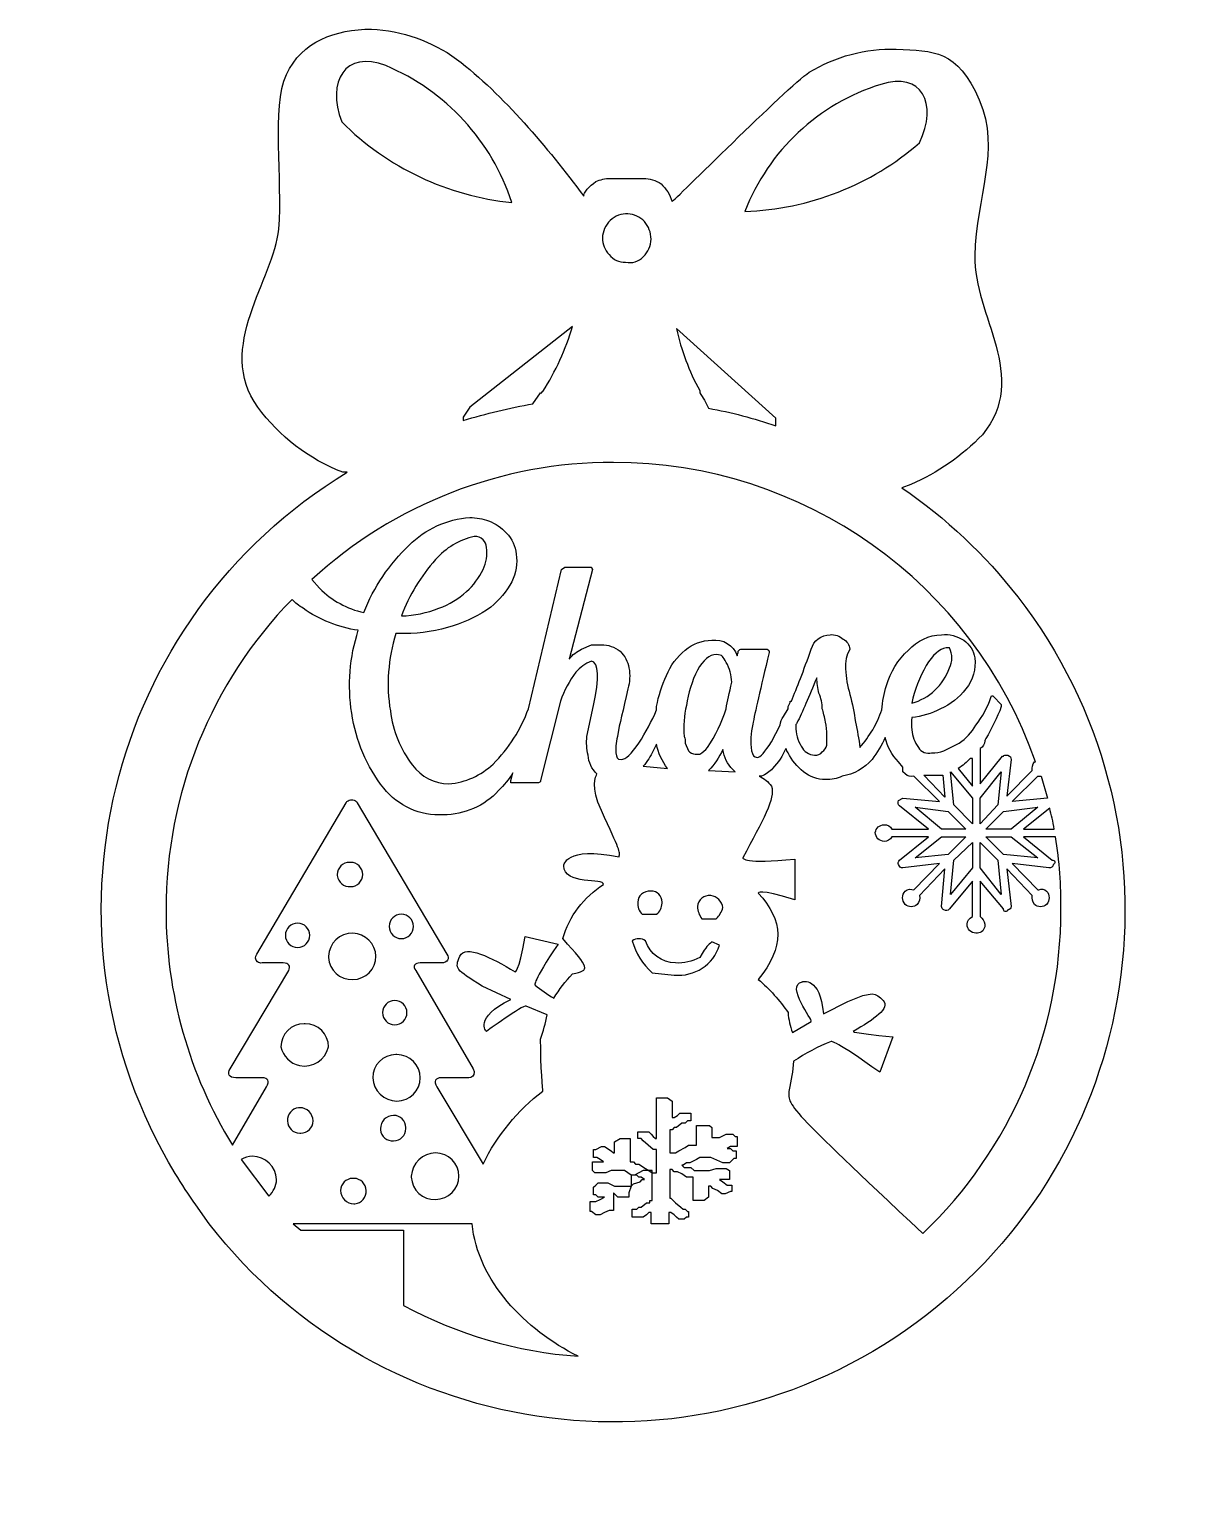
# Model space of a CAD drawing. Extents: x -6 to 99, y -6 to 126.
import ezdxf

# ---------------------------------------------------------------- set-up
doc = ezdxf.new("R2010")
doc.units = 0
doc.header["$MEASUREMENT"] = 0
doc.layers.add('LAYER_1', color=7, linetype='CONTINUOUS')

msp = doc.modelspace()

# ---------------------------------------------------------------- linework, layer by layer
at = {"layer": 'LAYER_1', "color": 178}
for points in [[(74.5, 58.6), (76.2, 58.6), (76.4, 56.6), (74.5, 58.6)], [(78.9, 56.5), (78.9, 54.2), (77.2, 55.9), (76.9, 58.9), (78.9, 56.5)], [(81.2, 55.9), (79.6, 54.2), (79.6, 56.5), (81.5, 58.9), (81.2, 55.9)], [(84.9, 58.5), (85.1, 58.5), (85.7, 56.5), (82.5, 56.2), (84.8, 58.5), (84.9, 58.5)], [(78.3, 53.7), (76.1, 53.7), (73.7, 55.7), (76.7, 55.3), (78.3, 53.7)], [(80.1, 53.7), (81.7, 55.3), (84.8, 55.7), (82.4, 53.7), (80.1, 53.7)], [(76.7, 51.4), (73.7, 51.1), (76.1, 53), (78.3, 53), (76.7, 51.4)], [(84.8, 51.1), (81.7, 51.4), (80.1, 53), (82.4, 53), (84.8, 51.1)], [(77.2, 50.9), (78.9, 52.5), (78.9, 50.2), (76.9, 47.8), (77.2, 50.9)], [(81.2, 50.9), (81.5, 47.8), (79.6, 50.2), (79.6, 52.5), (81.2, 50.9)], [(57.6, 25.2), (57.6, 25), (57, 25), (56.7, 24.8), (57, 24.8), (57.2, 24.6), (57.5, 24.6), (57.5, 23.9), (57.3, 23.9), (56.9, 23.5), (56.3, 23.5), (55.2, 24), (54.2, 24), (53.9, 23.8), (53.3, 23.5), (53, 23.5), (52.7, 23.3), (52.6, 23.3), (52.8, 23.1), (53.4, 23.1), (53.7, 22.8), (55.1, 22.8), (55.7, 23), (56.6, 23), (56.9, 22.8), (56.9, 22), (56, 22), (56.3, 21.8), (56.7, 21.5), (57.1, 21.5), (57.1, 20.9), (57, 20.9), (56.5, 20.7), (56.2, 20.7), (55.8, 21), (55.4, 21.2), (55.2, 21.4), (55, 21.4), (55, 20.4), (55, 20.4), (54.6, 20.1), (53.6, 20.1), (53.6, 22.2), (53, 22.2), (52.6, 22.5), (52.2, 22.7), (51.9, 22.7), (51.7, 22.9), (51.5, 22.9), (51.5, 20.3), (51.6, 20.3), (51.8, 20.1), (52, 19.9), (52.5, 19.5), (52.7, 19.3), (52.9, 19.3), (53.1, 19.1), (53.2, 19.1), (53.2, 18.6), (53, 18.6), (52.8, 18.4), (52.3, 18.4), (52.1, 18.6), (51.9, 18.8), (51.6, 19), (51.4, 19), (51.4, 18), (49.8, 18), (49.8, 19), (49.6, 19), (49.4, 18.8), (49.1, 18.6), (48.1, 18.6), (48.1, 19.3), (48.5, 19.3), (48.7, 19.5), (48.9, 19.5), (49.4, 19.9), (49.7, 19.9), (49.7, 20.1), (49.9, 20.1), (49.9, 22.8), (49.1, 22.8), (48.7, 22.6), (48.3, 22.4), (48, 22.4), (48, 21.4), (47.8, 20.8), (47.8, 20.4), (46.8, 20.4), (46.4, 20.8), (46.4, 20.8), (46.4, 19.2), (46, 19.2), (45.6, 19), (45.2, 18.8), (44.8, 18.8), (44.4, 19.1), (44.3, 19.1), (44.3, 20), (44.8, 20), (45.2, 20.2), (45.6, 20.4), (45, 20.4), (44.8, 20.6), (44.6, 20.6), (44.6, 21.3), (44.8, 21.5), (45, 21.7), (45.9, 21.7), (46.5, 21.4), (48, 21.4), (48.2, 21.6), (48.8, 21.8), (49, 22), (49.2, 22), (48.9, 22.2), (48.7, 22.2), (48.5, 22.4), (48, 22.4), (47.7, 22.6), (47.4, 22.8), (46.2, 22.8), (45.7, 22.6), (44.7, 22.6), (44.5, 22.8), (44.5, 23.6), (45.5, 23.6), (45.2, 23.8), (44.9, 24), (44.6, 24), (44.6, 24.7), (44.8, 24.7), (45.3, 25), (45.6, 25), (46.2, 24.6), (46.4, 24.4), (46.5, 24.4), (46.5, 25.4), (46.5, 25.4), (47, 25.7), (47.9, 25.7), (47.9, 23.6), (48.2, 23.6), (48.4, 23.4), (48.7, 23.4), (49.3, 23), (49.6, 22.8), (49.9, 22.6), (50.3, 22.6), (50.3, 24.7), (50, 24.7), (49.1, 25.5), (48.9, 25.7), (48.6, 25.7), (48.6, 26.3), (49.6, 26.3), (49.8, 26.1), (50, 25.9), (50.2, 25.7), (50.3, 25.7), (50.3, 29.4), (51.3, 29.4), (51.7, 29.1), (51.7, 29.1), (51.7, 28.9), (51.7, 28.9), (51.7, 27.6), (51.9, 27.6), (52.2, 27.8), (52.4, 28), (53.4, 28), (53.4, 27.3), (53.1, 27.3), (52.9, 27.1), (52.6, 27.1), (52.1, 26.7), (51.9, 26.7), (51.7, 26.5), (51.5, 26.5), (51.5, 26.3), (51.5, 26.3), (51.5, 24.4), (52, 24.4), (52.3, 24.6), (52.9, 24.9), (53.2, 25.1), (53.9, 25.1), (53.9, 26.9), (55.1, 26.9), (55.3, 26.7), (55.3, 26.7), (55.3, 25.8), (56, 25.8), (56.6, 26.1), (57.2, 26.1), (57.4, 25.9), (57.6, 25.9), (57.6, 25.4), (57.6, 25.2)]]:
    msp.add_lwpolyline(points, dxfattribs=at)
for points, knots in [([(9.8, 18), (25.46, -2.21), (54.54, -5.9), (74.76, 9.76), (94.97, 25.42), (98.66, 54.5), (83, 74.72), (80.04, 78.54), (76.49, 81.87), (72.5, 84.6), (72.5, 84.6), (73.3, 84.9), (73.3, 84.9), (73.3, 84.9), (73.3, 84.9), (73.3, 84.9), (75.75, 85.95), (77.96, 87.48), (79.8, 89.4), (84.1, 94.6), (79, 100.2), (79.1, 105.6), (79.2, 111), (81.5, 115.1), (79.5, 119.7), (77.5, 124.3), (75.4, 124.1), (72, 124.3), (69.22, 124.37), (66.48, 123.64), (64.1, 122.2), (62.1, 120.8), (51.8, 110.5), (51.7, 110.5), (51.52, 111.12), (51.18, 111.67), (50.7, 112.1), (50.23, 112.42), (49.67, 112.59), (49.1, 112.6), (49.1, 112.6), (46.1, 112.6), (46.1, 112.6), (45.65, 112.6), (45.21, 112.49), (44.8, 112.3), (44.2, 111.9), (43.7, 111.3), (43.7, 111), (40.4, 115.4), (36.5, 120.1), (32.2, 123.4), (29.94, 125.02), (27.27, 125.96), (24.5, 126.1), (21.2, 126.1), (18.2, 125), (16.8, 122), (15.4, 119), (16.5, 112.5), (16.1, 108), (15.7, 103.5), (10.3, 97.3), (14.2, 91.9), (16.15, 89.24), (18.82, 87.19), (21.9, 86), (21.9, 86), (22.3, 86), (22.3, 86), (0.48, 72.78), (-6.49, 44.37), (6.73, 22.55), (7.32, 21.57), (7.94, 20.63), (8.6, 19.7), (8.6, 19.7), (9.8, 18), (9.8, 18)], [0, 0, 0, 0, 1, 1, 1, 2, 2, 2, 3, 3, 3, 4, 4, 4, 5, 5, 5, 6, 6, 6, 7, 7, 7, 8, 8, 8, 9, 9, 9, 10, 10, 10, 11, 11, 11, 12, 12, 12, 13, 13, 13, 14, 14, 14, 15, 15, 15, 16, 16, 16, 17, 17, 17, 18, 18, 18, 19, 19, 19, 20, 20, 20, 21, 21, 21, 22, 22, 22, 23, 23, 23, 24, 24, 24, 25, 25, 25, 26, 26, 26, 26]), ([(21.8, 117.7), (20.4, 121.4), (22.1, 124.2), (25.8, 122.8), (31.22, 120.51), (35.38, 115.99), (37.2, 110.4), (31.38, 111), (25.95, 113.58), (21.8, 117.7)], [0, 0, 0, 0, 1, 1, 1, 2, 2, 2, 3, 3, 3, 3]), ([(70.6, 121.1), (74.3, 122.3), (75.8, 119.4), (74.1, 115.8), (69.69, 112), (64.12, 109.81), (58.3, 109.6), (60.42, 115.11), (64.96, 119.35), (70.6, 121.1)], [0, 0, 0, 0, 1, 1, 1, 2, 2, 2, 3, 3, 3, 3]), ([(46.1, 108.8), (46.54, 109.2), (47.11, 109.41), (47.7, 109.4), (48.26, 109.34), (48.79, 109.09), (49.2, 108.7), (49.58, 108.25), (49.79, 107.69), (49.8, 107.1), (49.78, 106.5), (49.53, 105.93), (49.1, 105.5), (48.68, 105.08), (48.08, 104.89), (47.5, 105), (46.92, 104.98), (46.36, 105.24), (46, 105.7), (45.62, 106.11), (45.4, 106.64), (45.4, 107.2), (45.42, 107.8), (45.67, 108.37), (46.1, 108.8)], [0, 0, 0, 0, 1, 1, 1, 2, 2, 2, 3, 3, 3, 4, 4, 4, 5, 5, 5, 6, 6, 6, 7, 7, 7, 8, 8, 8, 8]), ([(42.7, 99.2), (42.07, 97.12), (41.16, 95.14), (40, 93.3), (39.94, 93.3), (39.9, 93.26), (39.9, 93.2), (39.9, 93.2), (39.8, 93.2), (39.8, 93.2), (39.8, 93.2), (39.1, 92.2), (39.1, 92.2), (36.98, 91.81), (34.87, 91.31), (32.8, 90.7), (32.8, 90.7), (32.8, 91), (32.8, 91), (32.8, 91), (33.4, 91.9), (33.4, 91.9), (33.4, 91.9), (42.7, 99.2), (42.7, 99.2)], [0, 0, 0, 0, 1, 1, 1, 2, 2, 2, 3, 3, 3, 4, 4, 4, 5, 5, 5, 6, 6, 6, 7, 7, 7, 8, 8, 8, 8]), ([(61.1, 90.9), (61.1, 90.9), (61.1, 90.2), (61.1, 90.2), (59.11, 90.89), (57.07, 91.42), (55, 91.8), (54.77, 92.29), (54.5, 92.76), (54.2, 93.2), (54.2, 93.2), (54.2, 93.4), (54.2, 93.4), (53.24, 95.16), (52.53, 97.04), (52.1, 99), (52.1, 99), (61.1, 90.9), (61.1, 90.9)], [0, 0, 0, 0, 1, 1, 1, 2, 2, 2, 3, 3, 3, 4, 4, 4, 5, 5, 5, 6, 6, 6, 6]), ([(46.4, 86.9), (63.6, 86.89), (78.91, 76.03), (84.6, 59.8), (84.6, 59.8), (84.5, 59.8), (84.5, 59.8), (84.33, 59.57), (84.26, 59.28), (84.3, 59), (84.3, 59), (82, 56.7), (82, 56.7), (82, 56.7), (82.4, 60), (82.4, 60), (82.4, 60.2), (82.3, 60.3), (82.1, 60.4), (82.1, 60.4), (82, 60.4), (82, 60.4), (81.9, 60.4), (81.7, 60.4), (81.7, 60.3), (81.7, 60.3), (81.6, 60.3), (81.6, 60.3), (81.6, 60.3), (79.6, 57.8), (79.6, 57.8), (79.6, 57.8), (79.6, 61), (79.6, 61), (79.85, 61.14), (80, 61.41), (80, 61.7), (80, 61.7), (80, 61.7), (80, 61.7), (80, 61.8), (80.1, 61.8), (80.1, 61.9), (80.66, 62.82), (81.13, 63.79), (81.5, 64.8), (81.5, 64.8), (81.5, 65), (81.5, 65), (81.5, 65), (80.8, 65.7), (80.8, 65.7), (80.7, 65.8), (80.6, 65.8), (80.6, 65.7), (80.28, 64.76), (79.8, 63.89), (79.2, 63.1), (78.83, 62.46), (78.32, 61.91), (77.7, 61.5), (77.7, 61.5), (76.3, 60.8), (76.3, 60.8), (75.96, 60.64), (75.58, 60.58), (75.2, 60.6), (74.73, 60.49), (74.25, 60.69), (74, 61.1), (73.67, 61.57), (73.46, 62.12), (73.4, 62.7), (73.35, 63.07), (73.35, 63.44), (73.4, 63.8), (74.31, 63.89), (75.19, 64.17), (76, 64.6), (76.91, 64.99), (77.7, 65.61), (78.3, 66.4), (78.94, 67.18), (79.23, 68.2), (79.1, 69.2), (79.01, 69.85), (78.65, 70.43), (78.1, 70.8), (77.51, 71.19), (76.8, 71.37), (76.1, 71.3), (74.95, 71.26), (73.87, 70.76), (73.1, 69.9), (72.15, 69.04), (71.46, 67.93), (71.1, 66.7), (70.88, 65.99), (70.74, 65.25), (70.7, 64.5), (70.25, 63.25), (69.58, 62.1), (68.7, 61.1), (68.61, 61.87), (68.47, 62.64), (68.3, 63.4), (68.19, 64.24), (68.02, 65.08), (67.8, 65.9), (67.58, 66.65), (67.44, 67.42), (67.4, 68.2), (67.34, 68.83), (67.48, 69.46), (67.8, 70), (67.75, 70.38), (67.53, 70.71), (67.2, 70.9), (66.87, 71.19), (66.44, 71.34), (66, 71.3), (65.21, 71.29), (64.52, 70.76), (64.3, 70), (63.6, 68), (63, 66.5), (62.5, 65.3), (62.5, 65.3), (62.4, 65.3), (62.4, 65.3), (62.39, 65.12), (62.32, 64.94), (62.2, 64.8), (62.2, 64.8), (62.2, 64.6), (62.2, 64.6), (62.2, 64.6), (61.8, 63.9), (61.8, 63.9), (61.59, 63.69), (61.48, 63.4), (61.5, 63.1), (61.5, 63.1), (61.5, 63.1), (61.5, 63.1), (61.5, 63.1), (60.7, 61.6), (60.7, 61.6), (60.1, 60.7), (59.7, 60.2), (59.4, 60.2), (59.1, 60.2), (59, 60.4), (58.9, 60.8), (58.79, 61.6), (58.82, 62.41), (59, 63.2), (59.2, 64.2), (59.7, 66.4), (60.5, 69.7), (60.5, 69.8), (60.5, 69.9), (60.4, 69.9), (60.4, 69.96), (60.36, 70), (60.3, 70), (60.3, 70), (58, 70), (58, 70), (57.9, 70), (57.8, 70), (57.7, 69.8), (57.69, 69.66), (57.66, 69.52), (57.6, 69.4), (57.27, 70.36), (56.3, 70.95), (55.3, 70.8), (54.42, 70.8), (53.56, 70.48), (52.9, 69.9), (52.14, 69.3), (51.55, 68.5), (51.2, 67.6), (50.78, 66.71), (50.48, 65.77), (50.3, 64.8), (50.3, 64.8), (50.3, 64.5), (50.3, 64.5), (49.85, 63.46), (49.31, 62.46), (48.7, 61.5), (48, 60.5), (47.5, 60), (47.1, 60), (46.7, 60), (46.7, 60.2), (46.6, 60.6), (46.59, 61.17), (46.66, 61.74), (46.8, 62.3), (46.9, 63.1), (47.3, 64.5), (47.7, 66.4), (47.88, 67.02), (47.92, 67.67), (47.8, 68.3), (47.7, 68.87), (47.42, 69.39), (47, 69.8), (46.52, 70.19), (45.92, 70.4), (45.3, 70.4), (45.3, 70.4), (44.4, 70.4), (44.4, 70.4), (44.4, 70.4), (43.5, 70), (43.5, 70), (43.07, 69.79), (42.69, 69.48), (42.4, 69.1), (42.4, 69.1), (44.5, 77.2), (44.5, 77.2), (44.5, 77.3), (44.4, 77.3), (44.4, 77.4), (44.4, 77.4), (42, 77.4), (42, 77.4), (42, 77.4), (41.7, 77.2), (41.7, 77.2), (41.7, 77.2), (38.7, 64.6), (38.7, 64.6), (38.02, 62.72), (36.92, 61.01), (35.5, 59.6), (34.41, 58.56), (33, 57.93), (31.5, 57.8), (30.2, 57.82), (28.98, 58.45), (28.2, 59.5), (27.11, 60.93), (26.42, 62.62), (26.2, 64.4), (25.82, 66.74), (25.99, 69.14), (26.7, 71.4), (26.7, 71.4), (27.5, 71.4), (27.5, 71.4), (28.99, 71.41), (30.48, 71.65), (31.9, 72.1), (33.12, 72.48), (34.26, 73.06), (35.3, 73.8), (36.07, 74.44), (36.72, 75.22), (37.2, 76.1), (37.58, 76.88), (37.71, 77.75), (37.6, 78.6), (37.53, 79.32), (37.21, 79.99), (36.7, 80.5), (36.27, 81), (35.72, 81.38), (35.1, 81.6), (34.55, 81.8), (33.98, 81.9), (33.4, 81.9), (31.32, 81.76), (29.37, 80.87), (27.9, 79.4), (26.1, 77.69), (24.7, 75.61), (23.8, 73.3), (22.29, 73.64), (20.9, 74.4), (19.8, 75.5), (19.8, 75.5), (19.1, 76.3), (19.1, 76.3), (26.55, 83.13), (36.29, 86.92), (46.4, 86.9)], [0, 0, 0, 0, 1, 1, 1, 2, 2, 2, 3, 3, 3, 4, 4, 4, 5, 5, 5, 6, 6, 6, 7, 7, 7, 8, 8, 8, 9, 9, 9, 10, 10, 10, 11, 11, 11, 12, 12, 12, 13, 13, 13, 14, 14, 14, 15, 15, 15, 16, 16, 16, 17, 17, 17, 18, 18, 18, 19, 19, 19, 20, 20, 20, 21, 21, 21, 22, 22, 22, 23, 23, 23, 24, 24, 24, 25, 25, 25, 26, 26, 26, 27, 27, 27, 28, 28, 28, 29, 29, 29, 30, 30, 30, 31, 31, 31, 32, 32, 32, 33, 33, 33, 34, 34, 34, 35, 35, 35, 36, 36, 36, 37, 37, 37, 38, 38, 38, 39, 39, 39, 40, 40, 40, 41, 41, 41, 42, 42, 42, 43, 43, 43, 44, 44, 44, 45, 45, 45, 46, 46, 46, 47, 47, 47, 48, 48, 48, 49, 49, 49, 50, 50, 50, 51, 51, 51, 52, 52, 52, 53, 53, 53, 54, 54, 54, 55, 55, 55, 56, 56, 56, 57, 57, 57, 58, 58, 58, 59, 59, 59, 60, 60, 60, 61, 61, 61, 62, 62, 62, 63, 63, 63, 64, 64, 64, 65, 65, 65, 66, 66, 66, 67, 67, 67, 68, 68, 68, 69, 69, 69, 70, 70, 70, 71, 71, 71, 72, 72, 72, 73, 73, 73, 74, 74, 74, 75, 75, 75, 76, 76, 76, 77, 77, 77, 78, 78, 78, 79, 79, 79, 80, 80, 80, 81, 81, 81, 82, 82, 82, 83, 83, 83, 84, 84, 84, 85, 85, 85, 86, 86, 86, 87, 87, 87, 88, 88, 88, 89, 89, 89, 90, 90, 90, 91, 91, 91, 92, 92, 92, 93, 93, 93, 94, 94, 94, 95, 95, 95, 96, 96, 96, 97, 97, 97, 97]), ([(27.2, 73), (27.91, 74.88), (28.96, 76.61), (30.3, 78.1), (31.21, 79.16), (32.44, 79.9), (33.8, 80.2), (34.1, 80.21), (34.38, 80.1), (34.6, 79.9), (34.78, 79.71), (34.89, 79.46), (34.9, 79.2), (34.99, 78.52), (34.89, 77.82), (34.6, 77.2), (34.22, 76.45), (33.72, 75.77), (33.1, 75.2), (32.37, 74.54), (31.52, 74.03), (30.6, 73.7), (29.52, 73.27), (28.37, 73.03), (27.2, 73)], [0, 0, 0, 0, 1, 1, 1, 2, 2, 2, 3, 3, 3, 4, 4, 4, 5, 5, 5, 6, 6, 6, 7, 7, 7, 8, 8, 8, 8]), ([(17.3, 74.5), (17.59, 74.18), (17.92, 73.91), (18.3, 73.7), (19.78, 72.64), (21.5, 71.96), (23.3, 71.7), (22.51, 69.28), (22.31, 66.71), (22.7, 64.2), (23.07, 61.72), (24.07, 59.38), (25.6, 57.4), (26.91, 55.78), (28.92, 54.89), (31, 55), (32.9, 55), (34.71, 55.8), (36, 57.2), (36.49, 57.69), (36.92, 58.22), (37.3, 58.8), (37.3, 58.8), (37.1, 58.1), (37.1, 58.1), (37.1, 58.1), (37.1, 57.9), (37.1, 57.9), (37.1, 57.9), (39.6, 57.9), (39.6, 57.9), (39.71, 57.9), (39.8, 57.99), (39.8, 58.1), (39.8, 58.1), (41.6, 65.3), (41.6, 65.3), (41.92, 66.24), (42.39, 67.12), (43, 67.9), (43.37, 68.35), (43.85, 68.7), (44.4, 68.9), (45.1, 68.8), (45.1, 67.4), (44.6, 64.9), (44.6, 64.9), (44, 62.1), (44, 62.1), (43.93, 61.53), (43.97, 60.96), (44.1, 60.4), (44.14, 59.75), (44.42, 59.14), (44.9, 58.7), (44.9, 58.7), (44.9, 58.7), (44.9, 58.7), (44.8, 58.5), (44.3, 57.5), (45.3, 55.4), (47, 51.7), (47, 51.7), (46.9, 51.2), (42, 52.2), (41.9, 50.4), (41.9, 50.4), (41.9, 48.6), (45.6, 49.3), (45.5, 48.7), (43.71, 47.57), (42.4, 45.83), (41.8, 43.8), (44.3, 41), (44.3, 41), (42.7, 40.6), (42.05, 39.93), (41.48, 39.2), (41, 38.4), (40.41, 38.76), (39.84, 39.16), (39.3, 39.6), (39.3, 39.6), (39, 39.8), (41.4, 43.3), (41.4, 43.3), (38.4, 44), (38.4, 44), (37.8, 40.6), (37.5, 40.8), (37.5, 40.8), (35.3, 42.1), (33, 43.3), (32.5, 42.2), (32, 41.1), (32.1, 41), (34.5, 39.5), (34.5, 39.5), (37.1, 38.3), (37.1, 38.3), (33.7, 36.6), (34.9, 35.4), (34.9, 35.4), (34.9, 35.4), (38.2, 37.8), (38.5, 37.7), (38.5, 37.7), (40.4, 36.9), (40.4, 36.9), (40.25, 36.15), (40.05, 35.42), (39.8, 34.7), (39.8, 32.2), (40, 30), (40, 30), (37.71, 28.25), (35.86, 25.99), (34.6, 23.4), (34.6, 23.4), (30.4, 30.4), (30.4, 30.4), (30.1, 30.9), (30.3, 31.2), (30.8, 31.2), (30.8, 31.2), (33.3, 31.2), (33.3, 31.2), (33.58, 31.2), (33.8, 31.42), (33.8, 31.7), (33.8, 31.81), (33.76, 31.91), (33.7, 32), (33.7, 32), (28.5, 40.9), (28.5, 40.9), (28.2, 41.3), (28.4, 41.6), (28.9, 41.6), (28.9, 41.6), (30.8, 41.6), (30.8, 41.6), (31.4, 41.6), (31.6, 42), (31.3, 42.4), (31.3, 42.4), (23.2, 56.1), (23.2, 56.1), (23.02, 56.38), (22.64, 56.45), (22.37, 56.27), (22.3, 56.22), (22.24, 56.17), (22.2, 56.1), (22.2, 56.1), (14.1, 42.4), (14.1, 42.4), (13.93, 42.18), (13.96, 41.87), (14.18, 41.7), (14.3, 41.6), (14.45, 41.57), (14.6, 41.6), (14.6, 41.6), (16.5, 41.6), (16.5, 41.6), (17, 41.6), (17.2, 41.3), (17, 40.9), (17, 40.9), (11.7, 32), (11.7, 32), (11.4, 31.6), (11.6, 31.2), (12.2, 31.2), (12.2, 31.2), (14.6, 31.2), (14.6, 31.2), (15.1, 31.2), (15.3, 30.9), (15, 30.4), (15, 30.4), (11.9, 25.1), (11.9, 25.1), (7.97, 31.51), (5.89, 38.88), (5.9, 46.4), (5.88, 56.9), (9.97, 66.99), (17.3, 74.5)], [0, 0, 0, 0, 1, 1, 1, 2, 2, 2, 3, 3, 3, 4, 4, 4, 5, 5, 5, 6, 6, 6, 7, 7, 7, 8, 8, 8, 9, 9, 9, 10, 10, 10, 11, 11, 11, 12, 12, 12, 13, 13, 13, 14, 14, 14, 15, 15, 15, 16, 16, 16, 17, 17, 17, 18, 18, 18, 19, 19, 19, 20, 20, 20, 21, 21, 21, 22, 22, 22, 23, 23, 23, 24, 24, 24, 25, 25, 25, 26, 26, 26, 27, 27, 27, 28, 28, 28, 29, 29, 29, 30, 30, 30, 31, 31, 31, 32, 32, 32, 33, 33, 33, 34, 34, 34, 35, 35, 35, 36, 36, 36, 37, 37, 37, 38, 38, 38, 39, 39, 39, 40, 40, 40, 41, 41, 41, 42, 42, 42, 43, 43, 43, 44, 44, 44, 45, 45, 45, 46, 46, 46, 47, 47, 47, 48, 48, 48, 49, 49, 49, 50, 50, 50, 51, 51, 51, 52, 52, 52, 53, 53, 53, 54, 54, 54, 55, 55, 55, 56, 56, 56, 57, 57, 57, 58, 58, 58, 59, 59, 59, 60, 60, 60, 61, 61, 61, 62, 62, 62, 63, 63, 63, 63]), ([(73.4, 65.1), (73.65, 66.3), (74.09, 67.44), (74.7, 68.5), (75.3, 69.5), (75.9, 70), (76.5, 70.1), (76.5, 70.1), (76.8, 70.1), (76.8, 70.1), (77.1, 69.54), (77.1, 68.86), (76.8, 68.3), (76.26, 66.74), (74.99, 65.54), (73.4, 65.1)], [0, 0, 0, 0, 1, 1, 1, 2, 2, 2, 3, 3, 3, 4, 4, 4, 5, 5, 5, 5]), ([(56.6, 64.6), (56.22, 63.35), (55.64, 62.17), (54.9, 61.1), (54.72, 60.85), (54.48, 60.64), (54.2, 60.5), (54.2, 60.5), (53.8, 60.5), (53.8, 60.5), (53.57, 60.52), (53.35, 60.63), (53.2, 60.8), (53.2, 60.8), (52.9, 61.5), (52.9, 61.5), (52.9, 61.5), (52.9, 61.7), (52.9, 61.7), (52.9, 61.9), (52.8, 62), (52.8, 62.1), (52.73, 63.04), (52.79, 63.98), (53, 64.9), (53.17, 66.01), (53.5, 67.09), (54, 68.1), (54.5, 69), (55.1, 69.5), (55.7, 69.5), (56.3, 69.5), (56.3, 69.3), (56.6, 68.8), (56.91, 68.25), (57.08, 67.63), (57.1, 67), (56.9, 66), (56.7, 65.3), (56.6, 64.6)], [0, 0, 0, 0, 1, 1, 1, 2, 2, 2, 3, 3, 3, 4, 4, 4, 5, 5, 5, 6, 6, 6, 7, 7, 7, 8, 8, 8, 9, 9, 9, 10, 10, 10, 11, 11, 11, 12, 12, 12, 13, 13, 13, 13]), ([(62.9, 63), (62.89, 63.11), (62.93, 63.22), (63, 63.3), (63, 63.3), (63, 63.3), (63, 63.3), (63.5, 64.3), (64.1, 65.7), (64.8, 67.4), (64.83, 66.93), (64.9, 66.46), (65, 66), (65.19, 65.56), (65.29, 65.08), (65.3, 64.6), (65.4, 64.3), (65.5, 63.8), (65.6, 63.4), (65.68, 63.01), (65.71, 62.6), (65.7, 62.2), (65.7, 62.2), (65.7, 61.3), (65.7, 61.3), (65.66, 61.05), (65.51, 60.84), (65.3, 60.7), (65.13, 60.49), (64.87, 60.38), (64.6, 60.4), (64.08, 60.42), (63.62, 60.73), (63.4, 61.2), (63.07, 61.74), (62.9, 62.37), (62.9, 63)], [0, 0, 0, 0, 1, 1, 1, 2, 2, 2, 3, 3, 3, 4, 4, 4, 5, 5, 5, 6, 6, 6, 7, 7, 7, 8, 8, 8, 9, 9, 9, 10, 10, 10, 11, 11, 11, 12, 12, 12, 12]), ([(49.1, 59.4), (49.45, 59.84), (49.75, 60.31), (50, 60.8), (50, 60.8), (50.3, 61.4), (50.3, 61.4), (50.45, 60.6), (50.79, 59.84), (51.3, 59.2), (51.3, 59.2), (49.1, 59.4), (49.1, 59.4)], [0, 0, 0, 0, 1, 1, 1, 2, 2, 2, 3, 3, 3, 4, 4, 4, 4]), ([(55, 59), (55.54, 59.56), (55.97, 60.2), (56.3, 60.9), (56.3, 60.9), (56.3, 60.9), (56.3, 60.9), (56.39, 60.22), (56.71, 59.58), (57.2, 59.1), (57.2, 59.1), (57.4, 58.9), (57.4, 58.9), (57.4, 58.9), (55, 59), (55, 59)], [0, 0, 0, 0, 1, 1, 1, 2, 2, 2, 3, 3, 3, 4, 4, 4, 5, 5, 5, 5]), ([(86.9, 46.4), (86.91, 35.34), (82.39, 24.75), (74.4, 17.1), (62.1, 28.7), (62.1, 28.7), (62.3, 30.1), (62.49, 30.96), (62.62, 31.83), (62.7, 32.7), (63.77, 33.41), (64.91, 34.02), (66.1, 34.5), (66.1, 34.5), (66.5, 34.6), (70.5, 31.7), (70.5, 31.7), (71.7, 34.9), (71.7, 34.9), (67.8, 35.3), (68.1, 35.4), (68.1, 35.4), (70, 36.5), (71.5, 37.5), (70.8, 38.2), (70.1, 38.9), (69.9, 39.1), (67.6, 38.1), (67.6, 38.1), (65.4, 37), (65.4, 37), (65.1, 40.4), (63.5, 39.9), (63.5, 39.9), (61.9, 39.5), (64.5, 36.4), (64.3, 36.3), (64.3, 36.3), (62.6, 35.3), (62.6, 35.3), (62.39, 35.88), (62.25, 36.49), (62.2, 37.1), (61.44, 38.22), (60.53, 39.23), (59.5, 40.1), (61.9, 43), (61.8, 45.5), (59.5, 47.9), (59.5, 47.9), (59.5, 48.4), (62.8, 47.3), (62.8, 47.3), (62.8, 51), (62.8, 51), (58.2, 50.5), (58.1, 51.1), (58.1, 51.1), (59.9, 54.5), (61.1, 56.5), (60.7, 57.6), (60.42, 57.99), (60.04, 58.3), (59.6, 58.5), (59.6, 58.5), (59.8, 58.5), (59.8, 58.5), (60.18, 58.65), (60.53, 58.89), (60.8, 59.2), (61.3, 59.73), (61.71, 60.33), (62, 61), (62.1, 60.9), (62.1, 60.7), (62.2, 60.6), (62.55, 59.94), (63.02, 59.37), (63.6, 58.9), (64.16, 58.44), (64.87, 58.19), (65.6, 58.2), (66.12, 58.18), (66.63, 58.28), (67.1, 58.5), (68.15, 58.67), (69.1, 59.2), (69.8, 60), (70.27, 60.63), (70.67, 61.3), (71, 62), (71.17, 61.16), (71.59, 60.4), (72.2, 59.8), (72.2, 59.8), (72.6, 59.3), (72.6, 59.3), (72.6, 59.3), (72.6, 58.9), (72.6, 58.9), (72.6, 58.9), (72.8, 58.7), (72.8, 58.7), (73.01, 58.49), (73.32, 58.41), (73.6, 58.5), (73.6, 58.5), (73.6, 58.5), (73.6, 58.5), (73.6, 58.5), (75.9, 56.2), (75.9, 56.2), (75.9, 56.2), (72.6, 56.5), (72.6, 56.5), (72.6, 56.5), (72.2, 56.3), (72.2, 56.3), (72.2, 56.3), (72.2, 56.3), (72.2, 56.3), (72.11, 56.13), (72.15, 55.92), (72.3, 55.8), (72.3, 55.8), (74.9, 53.7), (74.9, 53.7), (74.9, 53.7), (71.6, 53.7), (71.6, 53.7), (71.47, 53.97), (71.19, 54.13), (70.9, 54.1), (70.49, 54.1), (70.15, 53.8), (70.1, 53.4), (70.1, 52.96), (70.46, 52.6), (70.9, 52.6), (70.9, 52.6), (70.9, 52.6), (70.9, 52.6), (71.19, 52.6), (71.46, 52.75), (71.6, 53), (71.6, 53), (74.9, 53), (74.9, 53), (74.9, 53), (72.3, 50.9), (72.3, 50.9), (72.2, 50.8), (72.1, 50.6), (72.2, 50.5), (72.2, 50.5), (72.2, 50.5), (72.2, 50.5), (72.3, 50.3), (72.4, 50.2), (72.6, 50.2), (72.6, 50.2), (75.9, 50.6), (75.9, 50.6), (75.9, 50.6), (73.6, 48.2), (73.6, 48.2), (73.6, 48.2), (73.6, 48.2), (73.6, 48.2), (73.33, 48.31), (73.03, 48.28), (72.8, 48.1), (72.49, 47.76), (72.49, 47.24), (72.8, 46.9), (73.11, 46.61), (73.59, 46.61), (73.9, 46.9), (74.09, 47.12), (74.17, 47.42), (74.1, 47.7), (74.1, 47.7), (76.4, 50.1), (76.4, 50.1), (76.4, 50.1), (76.1, 46.7), (76.1, 46.7), (76.1, 46.6), (76.2, 46.4), (76.3, 46.4), (76.3, 46.4), (76.3, 46.4), (76.3, 46.4), (76.5, 46.3), (76.7, 46.3), (76.8, 46.5), (76.8, 46.5), (78.9, 49), (78.9, 49), (78.9, 49), (78.9, 45.8), (78.9, 45.8), (78.6, 45.6), (78.4, 45.4), (78.4, 45.1), (78.4, 44.66), (78.76, 44.3), (79.2, 44.3), (79.2, 44.3), (79.2, 44.3), (79.2, 44.3), (79.58, 44.24), (79.94, 44.5), (80, 44.88), (80.01, 44.95), (80.01, 45.03), (80, 45.1), (79.97, 45.38), (79.83, 45.63), (79.6, 45.8), (79.6, 45.8), (79.6, 49), (79.6, 49), (79.6, 49), (81.7, 46.5), (81.7, 46.5), (81.67, 46.39), (81.74, 46.28), (81.85, 46.25), (81.96, 46.22), (82.07, 46.29), (82.1, 46.4), (82.1, 46.4), (82.1, 46.4), (82.1, 46.4), (82.27, 46.4), (82.4, 46.53), (82.4, 46.7), (82.4, 46.7), (82.4, 46.7), (82.4, 46.7), (82.4, 46.7), (82, 50.1), (82, 50.1), (82, 50.1), (84.3, 47.7), (84.3, 47.7), (84.3, 47.7), (84.3, 47.7), (84.3, 47.7), (84.28, 47.42), (84.35, 47.14), (84.5, 46.9), (84.81, 46.61), (85.29, 46.61), (85.6, 46.9), (85.91, 47.24), (85.91, 47.76), (85.6, 48.1), (85.41, 48.28), (85.13, 48.32), (84.9, 48.2), (84.9, 48.2), (84.8, 48.2), (84.8, 48.2), (84.8, 48.2), (82.5, 50.6), (82.5, 50.6), (82.5, 50.6), (85.8, 50.2), (85.8, 50.2), (86, 50.2), (86.2, 50.3), (86.2, 50.5), (86.2, 50.5), (86.2, 50.5), (86.2, 50.5), (86.31, 50.53), (86.38, 50.64), (86.35, 50.75), (86.32, 50.86), (86.21, 50.93), (86.1, 50.9), (86.1, 50.9), (83.5, 53), (83.5, 53), (83.5, 53), (86.4, 53), (86.4, 53), (86.77, 50.82), (86.93, 48.61), (86.9, 46.4)], [0, 0, 0, 0, 1, 1, 1, 2, 2, 2, 3, 3, 3, 4, 4, 4, 5, 5, 5, 6, 6, 6, 7, 7, 7, 8, 8, 8, 9, 9, 9, 10, 10, 10, 11, 11, 11, 12, 12, 12, 13, 13, 13, 14, 14, 14, 15, 15, 15, 16, 16, 16, 17, 17, 17, 18, 18, 18, 19, 19, 19, 20, 20, 20, 21, 21, 21, 22, 22, 22, 23, 23, 23, 24, 24, 24, 25, 25, 25, 26, 26, 26, 27, 27, 27, 28, 28, 28, 29, 29, 29, 30, 30, 30, 31, 31, 31, 32, 32, 32, 33, 33, 33, 34, 34, 34, 35, 35, 35, 36, 36, 36, 37, 37, 37, 38, 38, 38, 39, 39, 39, 40, 40, 40, 41, 41, 41, 42, 42, 42, 43, 43, 43, 44, 44, 44, 45, 45, 45, 46, 46, 46, 47, 47, 47, 48, 48, 48, 49, 49, 49, 50, 50, 50, 51, 51, 51, 52, 52, 52, 53, 53, 53, 54, 54, 54, 55, 55, 55, 56, 56, 56, 57, 57, 57, 58, 58, 58, 59, 59, 59, 60, 60, 60, 61, 61, 61, 62, 62, 62, 63, 63, 63, 64, 64, 64, 65, 65, 65, 66, 66, 66, 67, 67, 67, 68, 68, 68, 69, 69, 69, 70, 70, 70, 71, 71, 71, 72, 72, 72, 73, 73, 73, 74, 74, 74, 75, 75, 75, 76, 76, 76, 77, 77, 77, 78, 78, 78, 79, 79, 79, 80, 80, 80, 81, 81, 81, 82, 82, 82, 83, 83, 83, 84, 84, 84, 85, 85, 85, 86, 86, 86, 87, 87, 87, 88, 88, 88, 89, 89, 89, 90, 90, 90, 91, 91, 91, 92, 92, 92, 93, 93, 93, 94, 94, 94, 95, 95, 95, 96, 96, 96, 97, 97, 97, 97]), ([(77.6, 59.2), (78.01, 59.44), (78.38, 59.75), (78.7, 60.1), (78.7, 60.1), (78.9, 60.1), (78.9, 60.1), (78.9, 60.1), (78.9, 57.6), (78.9, 57.6), (78.9, 57.6), (77.6, 59.2), (77.6, 59.2)], [0, 0, 0, 0, 1, 1, 1, 2, 2, 2, 3, 3, 3, 4, 4, 4, 4]), ([(86.3, 53.7), (86.3, 53.7), (83.5, 53.7), (83.5, 53.7), (83.5, 53.7), (85.9, 55.6), (85.9, 55.6), (86, 55), (86.2, 54.4), (86.3, 53.7), (86.3, 53.7), (86.3, 53.7), (86.3, 53.7)], [0, 0, 0, 0, 1, 1, 1, 2, 2, 2, 3, 3, 3, 4, 4, 4, 4]), ([(21.4, 49.6), (21.4, 50.21), (21.89, 50.7), (22.5, 50.7), (22.53, 50.7), (22.57, 50.7), (22.6, 50.7), (23.21, 50.7), (23.7, 50.21), (23.7, 49.6), (23.7, 48.99), (23.21, 48.5), (22.6, 48.5), (22.6, 48.5), (22.6, 48.5), (22.6, 48.5), (22, 48.44), (21.46, 48.89), (21.4, 49.5), (21.4, 49.53), (21.4, 49.57), (21.4, 49.6)], [0, 0, 0, 0, 1, 1, 1, 2, 2, 2, 3, 3, 3, 4, 4, 4, 5, 5, 5, 6, 6, 6, 7, 7, 7, 7]), ([(49.8, 48.1), (50.35, 48.1), (50.8, 47.66), (50.81, 47.11), (50.81, 47.07), (50.8, 47.03), (50.8, 47), (50.78, 46.61), (50.6, 46.25), (50.3, 46), (50.3, 46), (49, 46), (49, 46), (48.7, 46.28), (48.55, 46.69), (48.6, 47.1), (48.6, 47.7), (49.1, 48.1), (49.8, 48.1)], [0, 0, 0, 0, 1, 1, 1, 2, 2, 2, 3, 3, 3, 4, 4, 4, 5, 5, 5, 6, 6, 6, 6]), ([(56.3, 46.6), (56.19, 46.22), (55.99, 45.87), (55.7, 45.6), (55.7, 45.6), (54.4, 45.6), (54.4, 45.6), (54.15, 45.92), (54.01, 46.3), (54, 46.7), (54.05, 47.31), (54.59, 47.75), (55.19, 47.7), (55.19, 47.7), (55.2, 47.7), (55.2, 47.7), (55.77, 47.62), (56.22, 47.17), (56.3, 46.6)], [0, 0, 0, 0, 1, 1, 1, 2, 2, 2, 3, 3, 3, 4, 4, 4, 5, 5, 5, 6, 6, 6, 6]), ([(17.8, 43), (17.19, 43), (16.7, 43.49), (16.7, 44.1), (16.7, 44.71), (17.19, 45.2), (17.8, 45.2), (17.8, 45.2), (17.8, 45.2), (17.8, 45.2), (18.41, 45.2), (18.9, 44.71), (18.9, 44.1), (18.9, 43.49), (18.41, 43), (17.8, 43), (17.8, 43), (17.8, 43), (17.8, 43)], [0, 0, 0, 0, 1, 1, 1, 2, 2, 2, 3, 3, 3, 4, 4, 4, 5, 5, 5, 6, 6, 6, 6]), ([(26.1, 44.9), (26.1, 45.51), (26.59, 46), (27.2, 46), (27.81, 46), (28.3, 45.51), (28.3, 44.9), (28.3, 44.29), (27.81, 43.8), (27.2, 43.8), (27.2, 43.8), (27.2, 43.8), (27.2, 43.8), (26.59, 43.8), (26.1, 44.29), (26.1, 44.9)], [0, 0, 0, 0, 1, 1, 1, 2, 2, 2, 3, 3, 3, 4, 4, 4, 5, 5, 5, 5]), ([(22.8, 44.3), (23.94, 44.25), (24.85, 43.34), (24.9, 42.2), (24.9, 41.04), (23.96, 40.1), (22.8, 40.1), (21.64, 40.04), (20.66, 40.94), (20.6, 42.1), (20.6, 42.13), (20.6, 42.17), (20.6, 42.2), (20.65, 43.38), (21.62, 44.3), (22.8, 44.3)], [0, 0, 0, 0, 1, 1, 1, 2, 2, 2, 3, 3, 3, 4, 4, 4, 5, 5, 5, 5]), ([(49.3, 43.6), (49.68, 42.43), (50.77, 41.62), (52, 41.6), (52.77, 41.55), (53.53, 41.73), (54.2, 42.1), (54.9, 43.2), (54.9, 43.2), (55.3, 43.5), (55.3, 43.5), (56, 43.2), (56, 43.2), (55.44, 41.44), (53.73, 40.32), (51.9, 40.5), (51.9, 40.5), (51.9, 40.5), (51.9, 40.5), (51.9, 40.5), (49.9, 40.7), (49.9, 40.7), (49.04, 41.48), (48.41, 42.48), (48.1, 43.6), (48.46, 43.84), (48.94, 43.84), (49.3, 43.6)], [0, 0, 0, 0, 1, 1, 1, 2, 2, 2, 3, 3, 3, 4, 4, 4, 5, 5, 5, 6, 6, 6, 7, 7, 7, 8, 8, 8, 9, 9, 9, 9]), ([(26.6, 38.2), (27.21, 38.2), (27.7, 37.71), (27.7, 37.1), (27.7, 36.49), (27.21, 36), (26.6, 36), (26.6, 36), (26.6, 36), (26.6, 36), (25.99, 36), (25.5, 36.49), (25.5, 37.1), (25.5, 37.71), (25.99, 38.2), (26.6, 38.2), (26.6, 38.2), (26.6, 38.2), (26.6, 38.2)], [0, 0, 0, 0, 1, 1, 1, 2, 2, 2, 3, 3, 3, 4, 4, 4, 5, 5, 5, 6, 6, 6, 6]), ([(18.5, 36.1), (19.66, 36.1), (20.6, 35.16), (20.6, 34), (20.34, 32.81), (19.17, 32.06), (17.98, 32.32), (17.14, 32.5), (16.48, 33.16), (16.3, 34), (16.3, 35.16), (17.24, 36.1), (18.4, 36.1), (18.43, 36.1), (18.47, 36.1), (18.5, 36.1)], [0, 0, 0, 0, 1, 1, 1, 2, 2, 2, 3, 3, 3, 4, 4, 4, 5, 5, 5, 5]), ([(26.8, 33.3), (27.96, 33.3), (28.9, 32.36), (28.9, 31.2), (28.9, 30.04), (27.96, 29.1), (26.8, 29.1), (25.62, 29.1), (24.65, 30.02), (24.6, 31.2), (24.6, 32.36), (25.54, 33.3), (26.7, 33.3), (26.73, 33.3), (26.77, 33.3), (26.8, 33.3)], [0, 0, 0, 0, 1, 1, 1, 2, 2, 2, 3, 3, 3, 4, 4, 4, 5, 5, 5, 5]), ([(16.9, 27.3), (16.84, 27.9), (17.29, 28.44), (17.9, 28.5), (17.93, 28.5), (17.97, 28.5), (18, 28.5), (18.66, 28.5), (19.2, 27.96), (19.2, 27.3), (19.2, 26.69), (18.71, 26.2), (18.1, 26.2), (18.07, 26.2), (18.03, 26.2), (18, 26.2), (17.39, 26.2), (16.9, 26.69), (16.9, 27.3)], [0, 0, 0, 0, 1, 1, 1, 2, 2, 2, 3, 3, 3, 4, 4, 4, 5, 5, 5, 6, 6, 6, 6]), ([(27.6, 26.6), (27.6, 25.99), (27.11, 25.5), (26.5, 25.5), (25.9, 25.44), (25.36, 25.89), (25.3, 26.5), (25.3, 26.53), (25.3, 26.57), (25.3, 26.6), (25.3, 27.26), (25.84, 27.8), (26.5, 27.8), (27.11, 27.8), (27.6, 27.31), (27.6, 26.7), (27.6, 26.67), (27.6, 26.63), (27.6, 26.6)], [0, 0, 0, 0, 1, 1, 1, 2, 2, 2, 3, 3, 3, 4, 4, 4, 5, 5, 5, 6, 6, 6, 6]), ([(15.2, 20.5), (15.2, 20.5), (12.7, 23.8), (12.7, 23.8), (13, 23.99), (13.35, 24.1), (13.7, 24.1), (14.88, 24.1), (15.85, 23.18), (15.9, 22), (15.88, 21.43), (15.63, 20.88), (15.2, 20.5)], [0, 0, 0, 0, 1, 1, 1, 2, 2, 2, 3, 3, 3, 4, 4, 4, 4]), ([(30.3, 24.4), (31.46, 24.4), (32.4, 23.46), (32.4, 22.3), (32.4, 21.14), (31.46, 20.2), (30.3, 20.2), (29.14, 20.14), (28.16, 21.04), (28.1, 22.2), (28.1, 22.23), (28.1, 22.27), (28.1, 22.3), (28.15, 23.48), (29.12, 24.4), (30.3, 24.4)], [0, 0, 0, 0, 1, 1, 1, 2, 2, 2, 3, 3, 3, 4, 4, 4, 5, 5, 5, 5]), ([(24, 21), (24.06, 20.4), (23.61, 19.86), (23, 19.8), (22.97, 19.8), (22.93, 19.8), (22.9, 19.8), (22.24, 19.8), (21.7, 20.34), (21.7, 21), (21.7, 21.61), (22.19, 22.1), (22.8, 22.1), (22.83, 22.1), (22.87, 22.1), (22.9, 22.1), (23.51, 22.1), (24, 21.61), (24, 21)], [0, 0, 0, 0, 1, 1, 1, 2, 2, 2, 3, 3, 3, 4, 4, 4, 5, 5, 5, 6, 6, 6, 6]), ([(27.4, 10.6), (27.4, 10.6), (27.4, 17.4), (27.4, 17.4), (27.4, 17.4), (18.1, 17.4), (18.1, 17.4), (18.1, 17.4), (17.4, 18), (17.4, 18), (17.4, 18), (33.6, 18), (33.6, 18), (34.1, 12.8), (38.4, 8.4), (43.2, 6), (37.67, 6.4), (32.28, 7.96), (27.4, 10.6)], [0, 0, 0, 0, 1, 1, 1, 2, 2, 2, 3, 3, 3, 4, 4, 4, 5, 5, 5, 6, 6, 6, 6])]:
    msp.add_open_spline(points, degree=3, knots=knots, dxfattribs=at)

doc.saveas('drawing.dxf')
